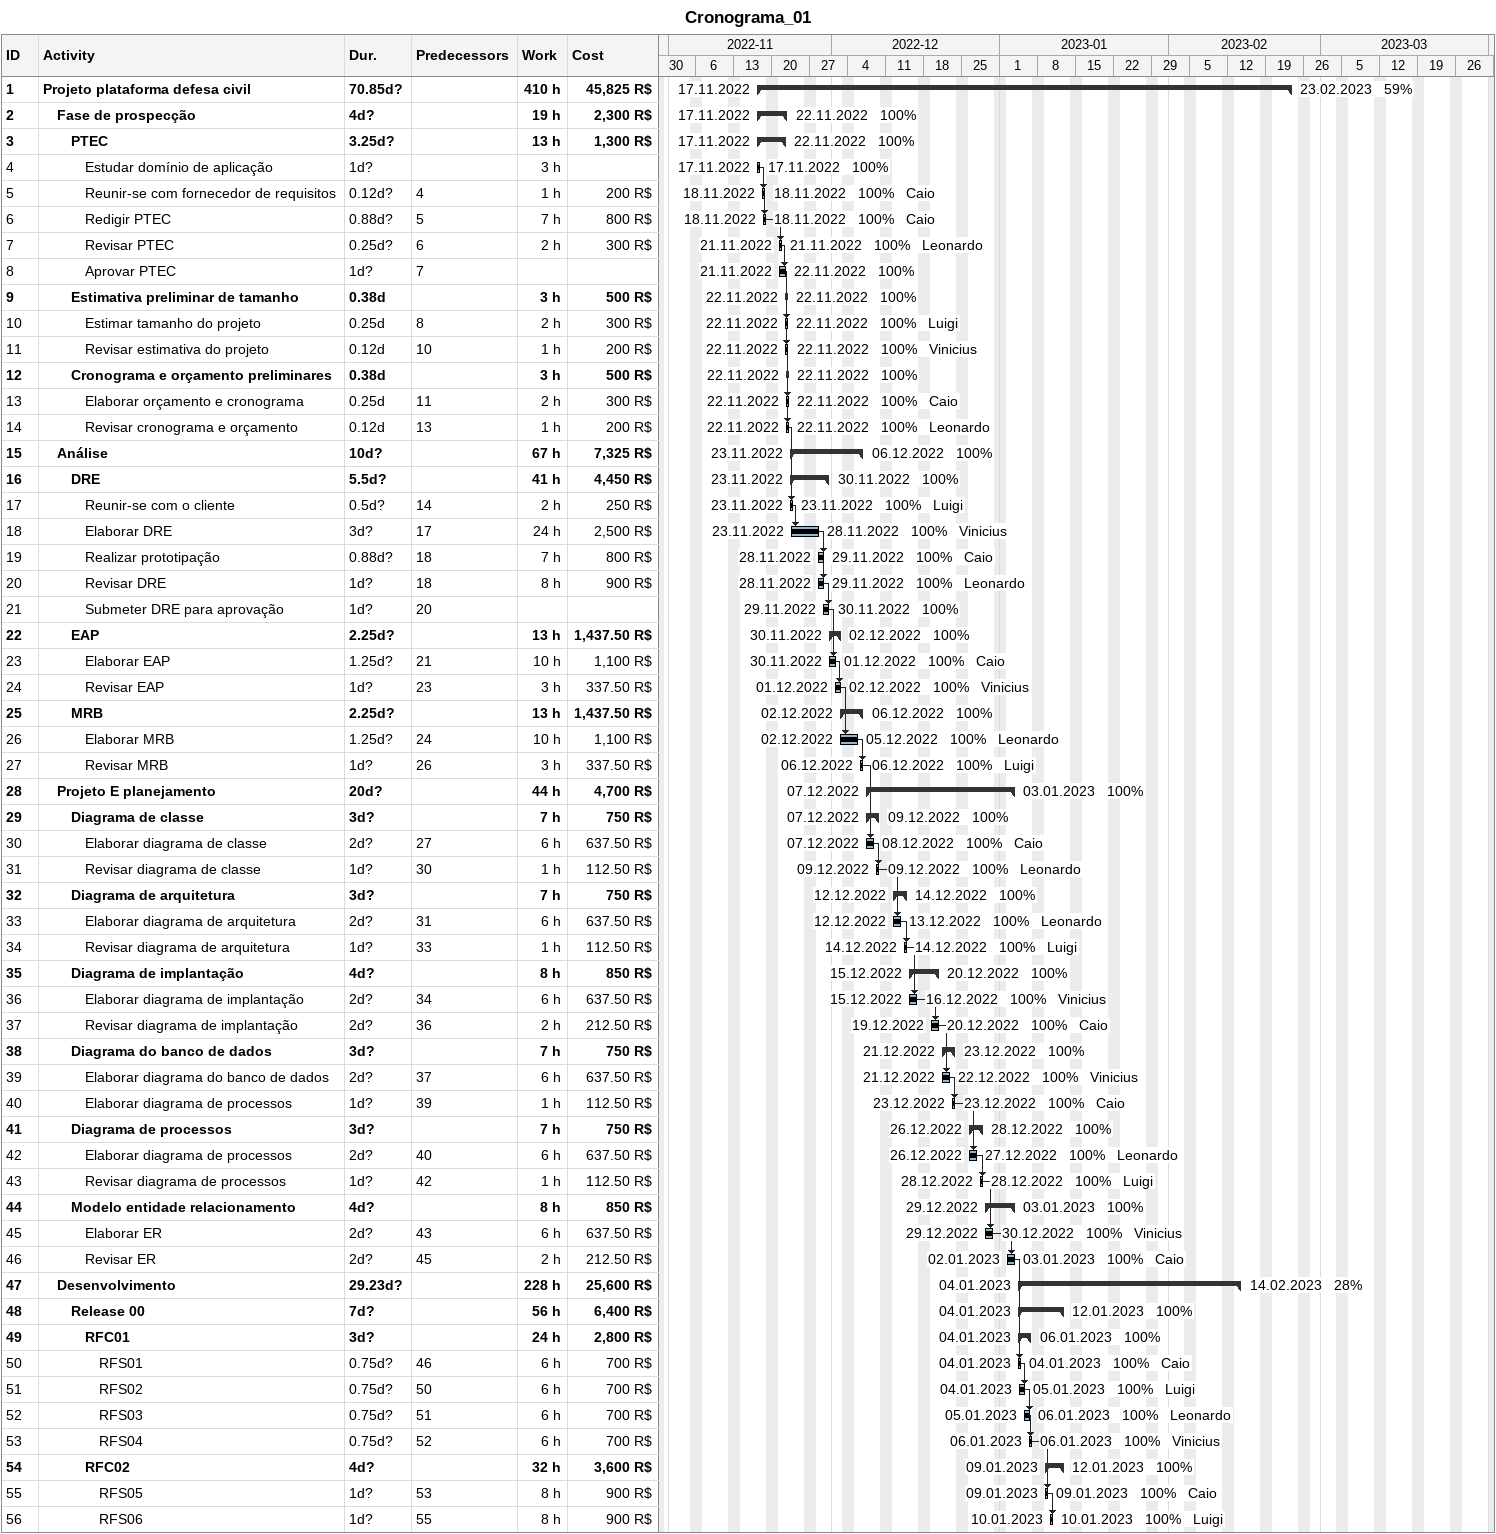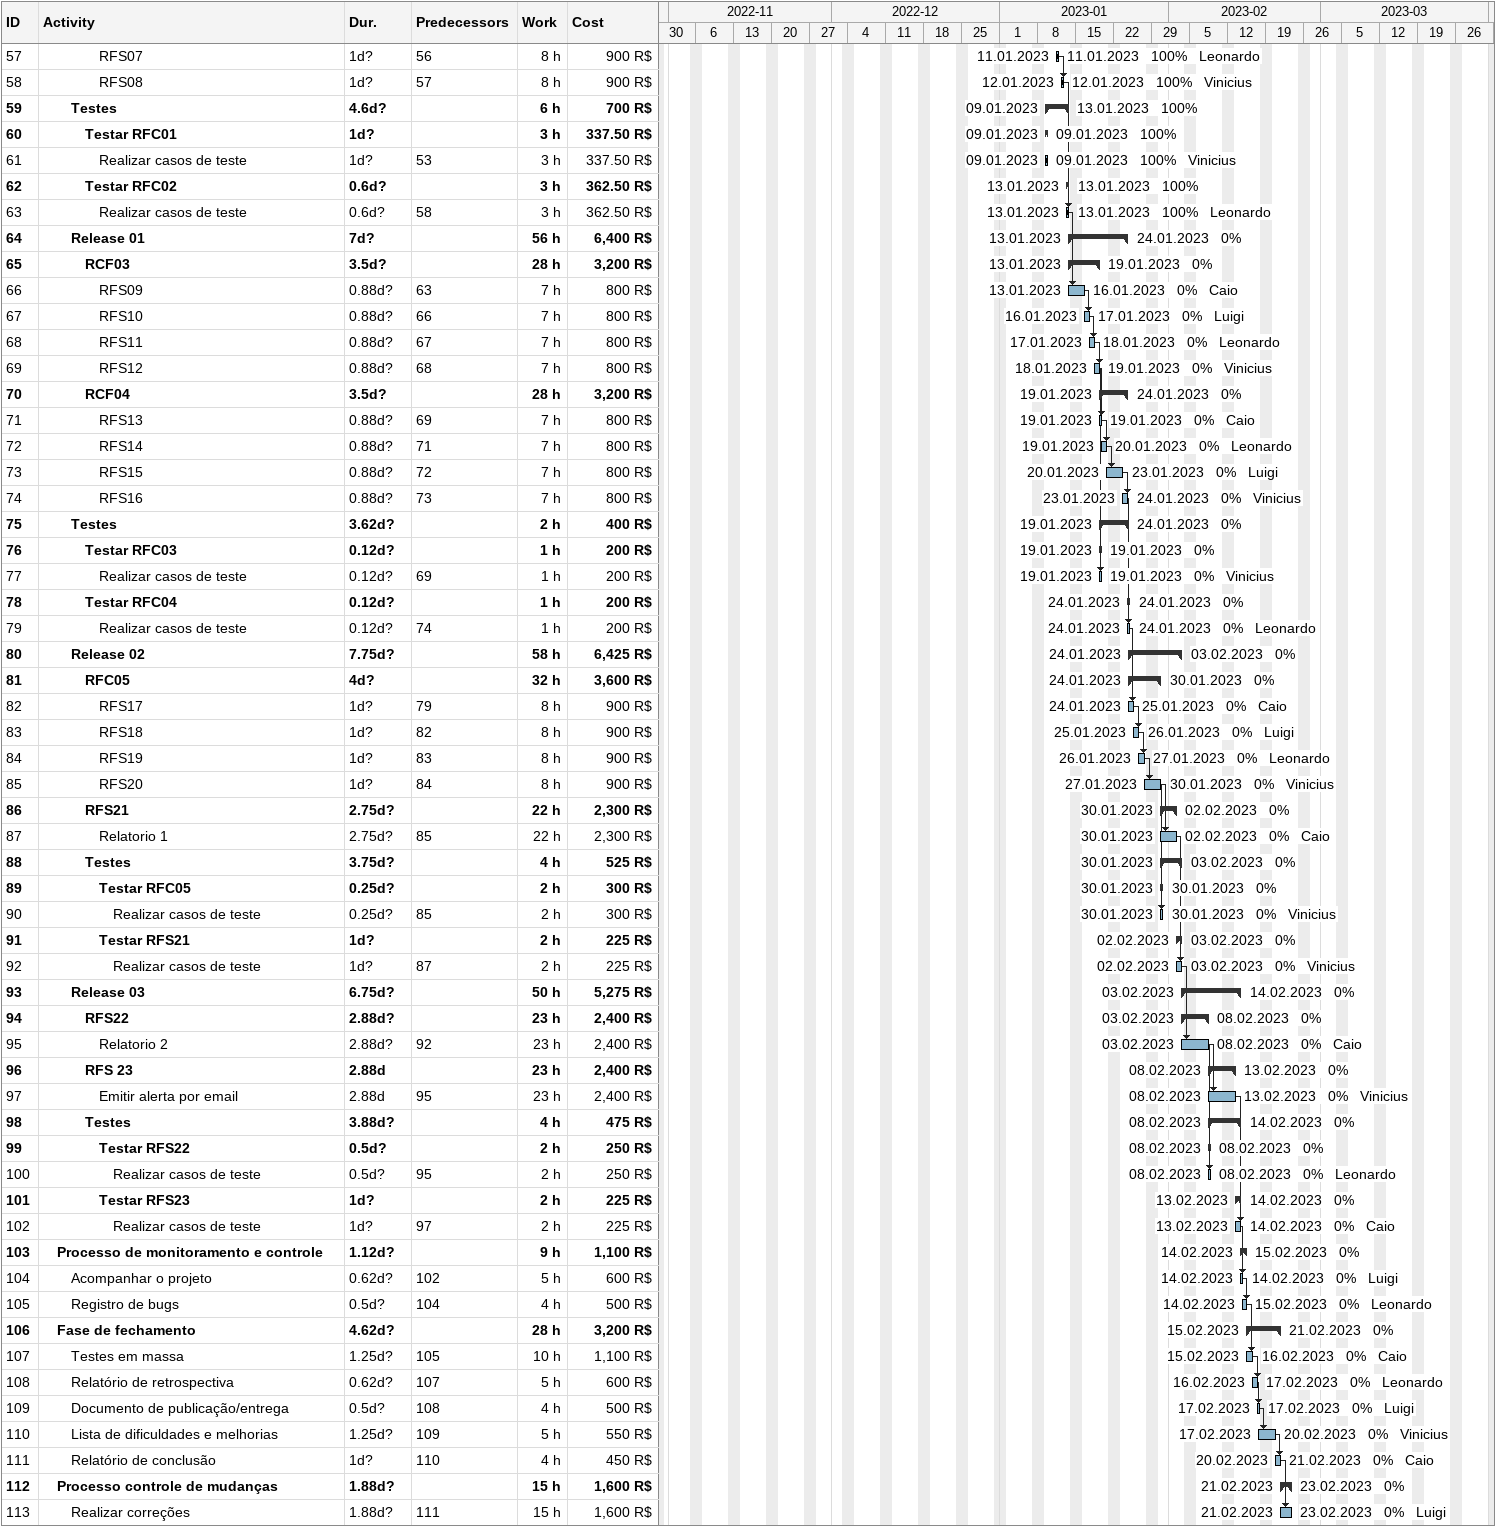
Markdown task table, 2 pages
Cronograma_01

| ID | Level | Task | Duration | Start | Finish | Predecessors | Resources | % complete | Work (h) | Cost (R$) |
|---|---|---|---|---|---|---|---|---|---|---|
| 1 | 1 | **Projeto plataforma defesa civil** | 70.85d? | 2022-11-17 | 2023-02-23 |  |  | 59 | 410 | 45825 |
| 2 | 2 | **Fase de prospecção** | 4d? | 2022-11-17 | 2022-11-22 |  |  | 100 | 19 | 2300 |
| 3 | 3 | **PTEC** | 3.25d? | 2022-11-17 | 2022-11-22 |  |  | 100 | 13 | 1300 |
| 4 | 4 | Estudar domínio de aplicação | 1d? | 2022-11-17 | 2022-11-17 |  |  | 100 | 3 |  |
| 5 | 4 | Reunir-se com fornecedor de requisitos | 0.12d? | 2022-11-18 | 2022-11-18 | 4 | Caio | 100 | 1 | 200 |
| 6 | 4 | Redigir PTEC | 0.88d? | 2022-11-18 | 2022-11-18 | 5 | Caio | 100 | 7 | 800 |
| 7 | 4 | Revisar PTEC | 0.25d? | 2022-11-21 | 2022-11-21 | 6 | Leonardo | 100 | 2 | 300 |
| 8 | 4 | Aprovar PTEC | 1d? | 2022-11-21 | 2022-11-22 | 7 |  | 100 |  |  |
| 9 | 3 | **Estimativa preliminar de tamanho** | 0.38d | 2022-11-22 | 2022-11-22 |  |  | 100 | 3 | 500 |
| 10 | 4 | Estimar tamanho do projeto | 0.25d | 2022-11-22 | 2022-11-22 | 8 | Luigi | 100 | 2 | 300 |
| 11 | 4 | Revisar estimativa do projeto | 0.12d | 2022-11-22 | 2022-11-22 | 10 | Vinicius | 100 | 1 | 200 |
| 12 | 3 | **Cronograma e orçamento preliminares** | 0.38d | 2022-11-22 | 2022-11-22 |  |  | 100 | 3 | 500 |
| 13 | 4 | Elaborar orçamento e cronograma | 0.25d | 2022-11-22 | 2022-11-22 | 11 | Caio | 100 | 2 | 300 |
| 14 | 4 | Revisar cronograma e orçamento | 0.12d | 2022-11-22 | 2022-11-22 | 13 | Leonardo | 100 | 1 | 200 |
| 15 | 2 | **Análise** | 10d? | 2022-11-23 | 2022-12-06 |  |  | 100 | 67 | 7325 |
| 16 | 3 | **DRE** | 5.5d? | 2022-11-23 | 2022-11-30 |  |  | 100 | 41 | 4450 |
| 17 | 4 | Reunir-se com o cliente | 0.5d? | 2022-11-23 | 2022-11-23 | 14 | Luigi | 100 | 2 | 250 |
| 18 | 4 | Elaborar DRE | 3d? | 2022-11-23 | 2022-11-28 | 17 | Vinicius | 100 | 24 | 2500 |
| 19 | 4 | Realizar prototipação | 0.88d? | 2022-11-28 | 2022-11-29 | 18 | Caio | 100 | 7 | 800 |
| 20 | 4 | Revisar DRE | 1d? | 2022-11-28 | 2022-11-29 | 18 | Leonardo | 100 | 8 | 900 |
| 21 | 4 | Submeter DRE para aprovação | 1d? | 2022-11-29 | 2022-11-30 | 20 |  | 100 |  |  |
| 22 | 3 | **EAP** | 2.25d? | 2022-11-30 | 2022-12-02 |  |  | 100 | 13 | 1437.50 |
| 23 | 4 | Elaborar EAP | 1.25d? | 2022-11-30 | 2022-12-01 | 21 | Caio | 100 | 10 | 1100 |
| 24 | 4 | Revisar EAP | 1d? | 2022-12-01 | 2022-12-02 | 23 | Vinicius | 100 | 3 | 337.50 |
| 25 | 3 | **MRB** | 2.25d? | 2022-12-02 | 2022-12-06 |  |  | 100 | 13 | 1437.50 |
| 26 | 4 | Elaborar MRB | 1.25d? | 2022-12-02 | 2022-12-05 | 24 | Leonardo | 100 | 10 | 1100 |
| 27 | 4 | Revisar MRB | 1d? | 2022-12-06 | 2022-12-06 | 26 | Luigi | 100 | 3 | 337.50 |
| 28 | 2 | **Projeto E planejamento** | 20d? | 2022-12-07 | 2023-01-03 |  |  | 100 | 44 | 4700 |
| 29 | 3 | **Diagrama de classe** | 3d? | 2022-12-07 | 2022-12-09 |  |  | 100 | 7 | 750 |
| 30 | 4 | Elaborar diagrama de classe | 2d? | 2022-12-07 | 2022-12-08 | 27 | Caio | 100 | 6 | 637.50 |
| 31 | 4 | Revisar diagrama de classe | 1d? | 2022-12-09 | 2022-12-09 | 30 | Leonardo | 100 | 1 | 112.50 |
| 32 | 3 | **Diagrama de arquitetura** | 3d? | 2022-12-12 | 2022-12-14 |  |  | 100 | 7 | 750 |
| 33 | 4 | Elaborar diagrama de arquitetura | 2d? | 2022-12-12 | 2022-12-13 | 31 | Leonardo | 100 | 6 | 637.50 |
| 34 | 4 | Revisar diagrama de arquitetura | 1d? | 2022-12-14 | 2022-12-14 | 33 | Luigi | 100 | 1 | 112.50 |
| 35 | 3 | **Diagrama de implantação** | 4d? | 2022-12-15 | 2022-12-20 |  |  | 100 | 8 | 850 |
| 36 | 4 | Elaborar diagrama de implantação | 2d? | 2022-12-15 | 2022-12-16 | 34 | Vinicius | 100 | 6 | 637.50 |
| 37 | 4 | Revisar diagrama de implantação | 2d? | 2022-12-19 | 2022-12-20 | 36 | Caio | 100 | 2 | 212.50 |
| 38 | 3 | **Diagrama do banco de dados** | 3d? | 2022-12-21 | 2022-12-23 |  |  | 100 | 7 | 750 |
| 39 | 4 | Elaborar diagrama do banco de dados | 2d? | 2022-12-21 | 2022-12-22 | 37 | Vinicius | 100 | 6 | 637.50 |
| 40 | 4 | Elaborar diagrama de processos | 1d? | 2022-12-23 | 2022-12-23 | 39 | Caio | 100 | 1 | 112.50 |
| 41 | 3 | **Diagrama de processos** | 3d? | 2022-12-26 | 2022-12-28 |  |  | 100 | 7 | 750 |
| 42 | 4 | Elaborar diagrama de processos | 2d? | 2022-12-26 | 2022-12-27 | 40 | Leonardo | 100 | 6 | 637.50 |
| 43 | 4 | Revisar diagrama de processos | 1d? | 2022-12-28 | 2022-12-28 | 42 | Luigi | 100 | 1 | 112.50 |
| 44 | 3 | **Modelo entidade relacionamento** | 4d? | 2022-12-29 | 2023-01-03 |  |  | 100 | 8 | 850 |
| 45 | 4 | Elaborar ER | 2d? | 2022-12-29 | 2022-12-30 | 43 | Vinicius | 100 | 6 | 637.50 |
| 46 | 4 | Revisar ER | 2d? | 2023-01-02 | 2023-01-03 | 45 | Caio | 100 | 2 | 212.50 |
| 47 | 2 | **Desenvolvimento** | 29.23d? | 2023-01-04 | 2023-02-14 |  |  | 28 | 228 | 25600 |
| 48 | 3 | **Release 00** | 7d? | 2023-01-04 | 2023-01-12 |  |  | 100 | 56 | 6400 |
| 49 | 4 | **RFC01** | 3d? | 2023-01-04 | 2023-01-06 |  |  | 100 | 24 | 2800 |
| 50 | 5 | RFS01 | 0.75d? | 2023-01-04 | 2023-01-04 | 46 | Caio | 100 | 6 | 700 |
| 51 | 5 | RFS02 | 0.75d? | 2023-01-04 | 2023-01-05 | 50 | Luigi | 100 | 6 | 700 |
| 52 | 5 | RFS03 | 0.75d? | 2023-01-05 | 2023-01-06 | 51 | Leonardo | 100 | 6 | 700 |
| 53 | 5 | RFS04 | 0.75d? | 2023-01-06 | 2023-01-06 | 52 | Vinicius | 100 | 6 | 700 |
| 54 | 4 | **RFC02** | 4d? | 2023-01-09 | 2023-01-12 |  |  | 100 | 32 | 3600 |
| 55 | 5 | RFS05 | 1d? | 2023-01-09 | 2023-01-09 | 53 | Caio | 100 | 8 | 900 |
| 56 | 5 | RFS06 | 1d? | 2023-01-10 | 2023-01-10 | 55 | Luigi | 100 | 8 | 900 |
| 57 | 5 | RFS07 | 1d? | 2023-01-11 | 2023-01-11 | 56 | Leonardo | 100 | 8 | 900 |
| 58 | 5 | RFS08 | 1d? | 2023-01-12 | 2023-01-12 | 57 | Vinicius | 100 | 8 | 900 |
| 59 | 3 | **Testes** | 4.6d? | 2023-01-09 | 2023-01-13 |  |  | 100 | 6 | 700 |
| 60 | 4 | **Testar RFC01** | 1d? | 2023-01-09 | 2023-01-09 |  |  | 100 | 3 | 337.50 |
| 61 | 5 | Realizar casos de teste | 1d? | 2023-01-09 | 2023-01-09 | 53 | Vinicius | 100 | 3 | 337.50 |
| 62 | 4 | **Testar RFC02** | 0.6d? | 2023-01-13 | 2023-01-13 |  |  | 100 | 3 | 362.50 |
| 63 | 5 | Realizar casos de teste | 0.6d? | 2023-01-13 | 2023-01-13 | 58 | Leonardo | 100 | 3 | 362.50 |
| 64 | 3 | **Release 01** | 7d? | 2023-01-13 | 2023-01-24 |  |  | 0 | 56 | 6400 |
| 65 | 4 | **RCF03** | 3.5d? | 2023-01-13 | 2023-01-19 |  |  | 0 | 28 | 3200 |
| 66 | 5 | RFS09 | 0.88d? | 2023-01-13 | 2023-01-16 | 63 | Caio | 0 | 7 | 800 |
| 67 | 5 | RFS10 | 0.88d? | 2023-01-16 | 2023-01-17 | 66 | Luigi | 0 | 7 | 800 |
| 68 | 5 | RFS11 | 0.88d? | 2023-01-17 | 2023-01-18 | 67 | Leonardo | 0 | 7 | 800 |
| 69 | 5 | RFS12 | 0.88d? | 2023-01-18 | 2023-01-19 | 68 | Vinicius | 0 | 7 | 800 |
| 70 | 4 | **RCF04** | 3.5d? | 2023-01-19 | 2023-01-24 |  |  | 0 | 28 | 3200 |
| 71 | 5 | RFS13 | 0.88d? | 2023-01-19 | 2023-01-19 | 69 | Caio | 0 | 7 | 800 |
| 72 | 5 | RFS14 | 0.88d? | 2023-01-19 | 2023-01-20 | 71 | Leonardo | 0 | 7 | 800 |
| 73 | 5 | RFS15 | 0.88d? | 2023-01-20 | 2023-01-23 | 72 | Luigi | 0 | 7 | 800 |
| 74 | 5 | RFS16 | 0.88d? | 2023-01-23 | 2023-01-24 | 73 | Vinicius | 0 | 7 | 800 |
| 75 | 3 | **Testes** | 3.62d? | 2023-01-19 | 2023-01-24 |  |  | 0 | 2 | 400 |
| 76 | 4 | **Testar RFC03** | 0.12d? | 2023-01-19 | 2023-01-19 |  |  | 0 | 1 | 200 |
| 77 | 5 | Realizar casos de teste | 0.12d? | 2023-01-19 | 2023-01-19 | 69 | Vinicius | 0 | 1 | 200 |
| 78 | 4 | **Testar RFC04** | 0.12d? | 2023-01-24 | 2023-01-24 |  |  | 0 | 1 | 200 |
| 79 | 5 | Realizar casos de teste | 0.12d? | 2023-01-24 | 2023-01-24 | 74 | Leonardo | 0 | 1 | 200 |
| 80 | 3 | **Release 02** | 7.75d? | 2023-01-24 | 2023-02-03 |  |  | 0 | 58 | 6425 |
| 81 | 4 | **RFC05** | 4d? | 2023-01-24 | 2023-01-30 |  |  | 0 | 32 | 3600 |
| 82 | 5 | RFS17 | 1d? | 2023-01-24 | 2023-01-25 | 79 | Caio | 0 | 8 | 900 |
| 83 | 5 | RFS18 | 1d? | 2023-01-25 | 2023-01-26 | 82 | Luigi | 0 | 8 | 900 |
| 84 | 5 | RFS19 | 1d? | 2023-01-26 | 2023-01-27 | 83 | Leonardo | 0 | 8 | 900 |
| 85 | 5 | RFS20 | 1d? | 2023-01-27 | 2023-01-30 | 84 | Vinicius | 0 | 8 | 900 |
| 86 | 4 | **RFS21** | 2.75d? | 2023-01-30 | 2023-02-02 |  |  | 0 | 22 | 2300 |
| 87 | 5 | Relatorio 1 | 2.75d? | 2023-01-30 | 2023-02-02 | 85 | Caio | 0 | 22 | 2300 |
| 88 | 4 | **Testes** | 3.75d? | 2023-01-30 | 2023-02-03 |  |  | 0 | 4 | 525 |
| 89 | 5 | **Testar RFC05** | 0.25d? | 2023-01-30 | 2023-01-30 |  |  | 0 | 2 | 300 |
| 90 | 6 | Realizar casos de teste | 0.25d? | 2023-01-30 | 2023-01-30 | 85 | Vinicius | 0 | 2 | 300 |
| 91 | 5 | **Testar RFS21** | 1d? | 2023-02-02 | 2023-02-03 |  |  | 0 | 2 | 225 |
| 92 | 6 | Realizar casos de teste | 1d? | 2023-02-02 | 2023-02-03 | 87 | Vinicius | 0 | 2 | 225 |
| 93 | 3 | **Release 03** | 6.75d? | 2023-02-03 | 2023-02-14 |  |  | 0 | 50 | 5275 |
| 94 | 4 | **RFS22** | 2.88d? | 2023-02-03 | 2023-02-08 |  |  | 0 | 23 | 2400 |
| 95 | 5 | Relatorio 2 | 2.88d? | 2023-02-03 | 2023-02-08 | 92 | Caio | 0 | 23 | 2400 |
| 96 | 4 | **RFS 23** | 2.88d | 2023-02-08 | 2023-02-13 |  |  | 0 | 23 | 2400 |
| 97 | 5 | Emitir alerta por email | 2.88d | 2023-02-08 | 2023-02-13 | 95 | Vinicius | 0 | 23 | 2400 |
| 98 | 4 | **Testes** | 3.88d? | 2023-02-08 | 2023-02-14 |  |  | 0 | 4 | 475 |
| 99 | 5 | **Testar RFS22** | 0.5d? | 2023-02-08 | 2023-02-08 |  |  | 0 | 2 | 250 |
| 100 | 6 | Realizar casos de teste | 0.5d? | 2023-02-08 | 2023-02-08 | 95 | Leonardo | 0 | 2 | 250 |
| 101 | 5 | **Testar RFS23** | 1d? | 2023-02-13 | 2023-02-14 |  |  | 0 | 2 | 225 |
| 102 | 6 | Realizar casos de teste | 1d? | 2023-02-13 | 2023-02-14 | 97 | Caio | 0 | 2 | 225 |
| 103 | 2 | **Processo de monitoramento e controle** | 1.12d? | 2023-02-14 | 2023-02-15 |  |  | 0 | 9 | 1100 |
| 104 | 3 | Acompanhar o projeto | 0.62d? | 2023-02-14 | 2023-02-14 | 102 | Luigi | 0 | 5 | 600 |
| 105 | 3 | Registro de bugs | 0.5d? | 2023-02-14 | 2023-02-15 | 104 | Leonardo | 0 | 4 | 500 |
| 106 | 2 | **Fase de fechamento** | 4.62d? | 2023-02-15 | 2023-02-21 |  |  | 0 | 28 | 3200 |
| 107 | 3 | Testes em massa | 1.25d? | 2023-02-15 | 2023-02-16 | 105 | Caio | 0 | 10 | 1100 |
| 108 | 3 | Relatório de retrospectiva | 0.62d? | 2023-02-16 | 2023-02-17 | 107 | Leonardo | 0 | 5 | 600 |
| 109 | 3 | Documento de publicação/entrega | 0.5d? | 2023-02-17 | 2023-02-17 | 108 | Luigi | 0 | 4 | 500 |
| 110 | 3 | Lista de dificuldades e melhorias | 1.25d? | 2023-02-17 | 2023-02-20 | 109 | Vinicius | 0 | 5 | 550 |
| 111 | 3 | Relatório de conclusão | 1d? | 2023-02-20 | 2023-02-21 | 110 | Caio | 0 | 4 | 450 |
| 112 | 2 | **Processo controle de mudanças** | 1.88d? | 2023-02-21 | 2023-02-23 |  |  | 0 | 15 | 1600 |
| 113 | 3 | Realizar correções | 1.88d? | 2023-02-21 | 2023-02-23 | 111 | Luigi | 0 | 15 | 1600 |
